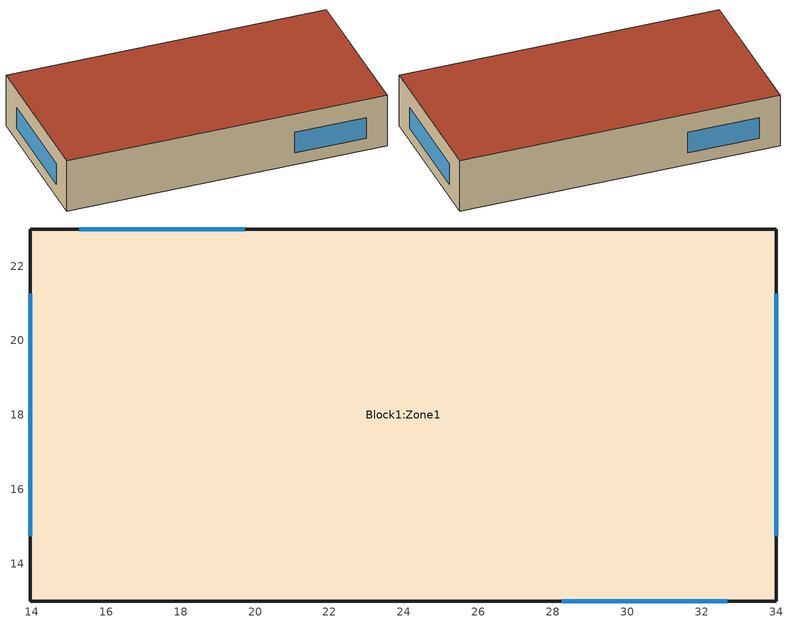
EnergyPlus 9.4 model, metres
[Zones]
Block1:Zone1
 floor ground (Project ground floor): 34,13 13.96,13 13.96,23 34,23 z0
 wall outside (Project wall): 34,13 34,23 13.96,23 13.96,13 34,13 z0:3.5
 window (Project external glazing - 1001): 34,14.75 34,21.25 / 13.96,21.25 13.96,14.75 z0.84:2.26
 window x3 (Project external glazing - 1001): 19.73,23 15.27,23 / 28.23,13 32.69,13 z0.84:2.26
 roof outside (Project flat roof): 13.96,13 34,13 34,23 13.96,23 z3.5
[Site:Location]
Python_tutorial (01-01:31-12)  (01-01:31-12): Latitude=51.15; Longitude=-0.18; Time Zone=0; Elevation {m}=62
[Site:GroundTemperature:BuildingSurface]
18, 18, 18, 18, 18, 18, 18, 18, 18, 18, 18, 18
[Site:GroundTemperature:Deep]
14, 14, 14, 14, 14, 14, 14, 14, 14, 14, 14, 14
[Site:GroundTemperature:Shallow]
14, 14, 14, 14, 14, 14, 14, 14, 14, 14, 14, 14
[Site:GroundTemperature:FCfactorMethod]
January FCfactorMethod ground temperature {C}=4.16; Februry FCfactorMethod ground temperature {C}=5.3; March FCfactorMethod ground temperature {C}=7.51; April FCfactorMethod ground temperature {C}=9.61; May FCfactorMethod ground temperature {C}=13.58; June FCfactorMethod ground temperature {C}=15.67; July FCfactorMethod ground temperature {C}=16.24; August FCfactorMethod ground temperature {C}=15.18; September FCfactorMethod ground temperature {C}=12.74; October FCfactorMethod ground temperature {C}=9.69; November FCfactorMethod ground temperature {C}=6.69; December FCfactorMethod ground temperature {C}=4.7
[Site:GroundReflectance]
0.2, 0.2, 0.2, 0.2, 0.2, 0.2, 0.2, 0.2, 0.2, 0.2, 0.2, 0.2
[Site:GroundReflectance:SnowModifier]
2, 2
[SizingPeriod:DesignDay]
Winter Design Day in Python_tutorial (01-01:31-12): Month=1; Day of Month=15; Day Type -- used for schedules=WinterDesignDay; Max Dry-Bulb {C}=-4.4; Daily Temp Range {C}=0; Humidity Condition Type=WetBulb; Wet-Bulb at Max {C}=-4.4; Barometric Pressure {N/M**2}=100582.4; Wind Speed {M/Sec}=1.2; Wind Direction {Degrees N=0, S=180}=70; Rain Indicator=No; Snow on ground indicator=No; Daylight Savings Time Indicator=No; Clearness {0.0 to 1.2} - gives no sun (but does include long wave radiant heat exchange with sky)=0
[Building]
Building: North Axis=0; Terrain=Suburbs; Loads Convergence Tolerance=.04; Temperature Convergence Tolerance=.4; Solar Distribution=MinimalShadowing; Maximum number of warmup days=100; Minimum number of warmup days=10
[Material:NoMass]
3_RVAL_3: Roughness=Rough; Resistance {m2-K/w}=.18; Thermal Emittance=0.9; Solar Absorptance=0.7; Visible Absorptance=0.7
[Construction]
Project ground floor: Urea Formaldehyde Foam_.1327, Cast Concrete_.1, Floor/Roof Screed_.07, Timber Flooring_.03
Project flat roof: Asphalt 1_.01, MW Glass Wool (rolls)_.1445, 3_RVAL_3, Plasterboard_.013
Project wall: Brickwork Outer_.1, XPS Extruded Polystyrene  - CO2 Blowing_.0795, Concrete Block (Medium)_.1, Gypsum Plastering_.013
Project external glazing - 1001: 38, 1002, 2
[WindowMaterial:Gas]
1002: Gas type (Air - Argon - Krypton - Xenon - SF6 - Custom)=Air; Thickness {m}=.013
[WindowMaterial:Glazing] Optical data type {SpectralAverage or Spectral}=SpectralAverage; Thickness {m}=.003; IR transmittance at normal incidence=0; IR emissivity: front side=.84; Conductivity {W/m-K}=.9; Dirt Correction Factor for Solar and Visible Transmittance=1
Name | Solar transmittance at normal incidence | Solar reflectance at normal incidence: front side | Solar reflectance at normal incidence: back side | Visible transmittance at normal incidence | Visible reflectance at normal incidence: front side | Visible reflectance at normal incidence: back side | IR emissivity: back side
2 | .837 | .075 | .075 | .898 | .081 | .081 | .84
38 | .74 | .09 | .1 | .82 | .11 | .12 | .2
[Material] Roughness=Rough; Thermal Emittance=0.9
Name | Thickness {m} | Conductivity {w/m-K} | Density {kg/m3} | Specific Heat {J/kg-K} | Solar Absorptance | Visible Absorptance
Urea Formaldehyde Foam_.1327 | .1327 | 0.04 | 10 | 1400 | 0.6 | 0.6
Cast Concrete_.1 | .1 | 1.13 | 2000 | 1000 | 0.6 | 0.6
Floor/Roof Screed_.07 | .07 | 0.41 | 1200 | 840 | 0.73 | 0.73
Timber Flooring_.03 | .03 | 0.14 | 650 | 1200 | 0.78 | 0.78
Asphalt 1_.01 | .01 | 0.7 | 2100 | 1000 | 0.85 | 0.9
MW Glass Wool (rolls)_.1445 | .1445 | 0.04 | 12 | 840 | 0.6 | 0.6
Plasterboard_.013 | .013 | 0.25 | 2800 | 896 | 0.5 | 0.5
Brickwork Outer_.1 | .1 | 0.84 | 1700 | 800 | 0.7 | 0.7
XPS Extruded Polystyrene  - CO2 Blowing_.0795 | .0795 | 0.034 | 35 | 1400 | 0.6 | 0.6
Concrete Block (Medium)_.1 | .1 | 0.51 | 1400 | 1000 | 0.6 | 0.6
Gypsum Plastering_.013 | .013 | 0.4 | 1000 | 1000 | 0.5 | 0.5
[Zone]
Block1:Zone1: Relative North (to building)=0; Zone Type=1; Zone multiplier=1; Zone volume=640.7394; Floor Area=183.0684; Zone inside convection algorithm=TARP; Part Of Total Floor Area=Yes
[ZoneInfiltration:DesignFlowRate]
Block1:Zone1 Infiltration: Zone=Block1:Zone1; Infiltration SCHEDULE=On; Design Volume Flow Rate calculation method=Flow/zone; Design Volume Flow Rate (m3/s)=.124588; Constant Term Coefficient=1; Temperature Term Coefficient=0; Velocity Term Coefficient=0; Velocity Squared Term Coefficient=0
[DesignSpecification:OutdoorAir]
Block1:Zone1: Outdoor Air Method=Flow/Zone; Outdoor Air Flow per Person {m3/s}=0; Outdoor Air Flow per Zone Floor Area {m3/s-m2}=0; Outdoor Air Flow per Zone {m3/s}=0.203206; Outdoor Air Flow Air Changes per Hour=0; Outdoor Air Flow Rate Fraction Schedule=On 24/7
[ZoneControl:Thermostat]
Block1:Zone1 Thermostat: Block1:Zone1, Zone Control Type Sched, ThermostatSetpoint:DualSetpoint, Dual Setpoint - Zone Block1:Zone1
[ThermostatSetpoint:DualSetpoint]
Dual Setpoint - Zone Block1:Zone1: Block1:Zone1 Heating Setpoint Schedule, Block1:Zone1 Cooling SP Sch
[Zone equipment]
Block1:Zone1: Block1:Zone1 Ideal Loads Air
[ZoneHVAC:IdealLoadsAirSystem]
Block1:Zone1 Ideal Loads Air: Maximum Heating Supply Air Temperature {C}=50; Minimum Cooling Supply Air Temperature {C}=40; Maximum Heating Supply Air Humidity Ratio {kg-H2O/kg-air}=0.001; Minimum Cooling Supply Air Humidity Ratio {kg-H2O/kg-air}=0.01; Heating Limit=NoLimit; Maximum Cooling Air Flow Rate {m3/s}=0; Heating Availability Schedule=Block1:Zone1 Heating Availability Sch; Cooling availability schedule=Block1:Zone1 Cooling Availability Sch; Dehumidification Control Type=None; Humidification Control Type=None; Design Specification Outdoor Air Object=Block1:Zone1; Outdoor Air Economizer Type=NoEconomizer
[Schedule:Compact]
On; On 24/7: Any Number, Through: 12/31, For: AllDays, Until: 24:00, 1
Block1:Zone1 Heating Setpoint Schedule: Any Number, Through: 3/31, For: Weekdays SummerDesignDays, Until: 24:00, 22, For: WinterDesignDays, Until: 24:00, 22, For: AllOtherDays, Until: 24:00, 22, Through: 9/30, For: Weekdays Weekends SummerDesignDays, Until: 24:00, 0, For: WinterDesignDays, Until: 24:00, 22, For: AllOtherDays, Until: 24:00, 0, Through: 12/31, For: Weekdays SummerDesignDays, Until: 24:00, 22, For: WinterDesignDays, Until: 24:00, 22, For: AllOtherDays, Until: 24:00, 22
Block1:Zone1 Heating Availability Sch: Any Number, Through: 12/31, For: Weekdays SummerDesignDays, Until: 24:00, 1, For: WinterDesignDays, Until: 24:00, 1, For: AllOtherDays, Until: 24:00, 1
Block1:Zone1 Cooling SP Sch: Any Number, Through: 3/31, For: Weekdays SummerDesignDays, Until: 24:00, 99, For: WinterDesignDays, Until: 24:00, 99, For: AllOtherDays, Until: 24:00, 99, Through: 9/30, For: Weekdays SummerDesignDays, Until: 24:00, 0, For: WinterDesignDays, Until: 24:00, 99, For: AllOtherDays, Until: 24:00, 0, Through: 12/31, For: Weekdays SummerDesignDays, Until: 24:00, 99, For: WinterDesignDays, Until: 24:00, 99, For: AllOtherDays, Until: 24:00, 99
Block1:Zone1 Cooling Availability Sch: Any Number, Through: 12/31, For: Weekdays Weekends SummerDesignDays, Until: 24:00, 0, For: WinterDesignDays, Until: 24:00, 0, For: AllOtherDays, Until: 24:00, 0
[Schedule:Day:Hourly]
Summer Control Type Day Sch; Winter Control Type Day Sch: Control Type, 4, 4, 4, 4, 4, 4, 4, 4, 4, 4, 4, 4, 4, 4, 4, 4, 4, 4, 4, 4, 4, 4, 4, 4
[Schedule:Week:Daily]
Summer Control Type Week Sch: Summer Control Type Day Sch, Summer Control Type Day Sch, Summer Control Type Day Sch, Summer Control Type Day Sch, Summer Control Type Day Sch, Summer Control Type Day Sch, Summer Control Type Day Sch, Summer Control Type Day Sch, Summer Control Type Day Sch, Summer Control Type Day Sch, Summer Control Type Day Sch, Summer Control Type Day Sch
Winter Control Type Week Sch: Winter Control Type Day Sch, Winter Control Type Day Sch, Winter Control Type Day Sch, Winter Control Type Day Sch, Winter Control Type Day Sch, Winter Control Type Day Sch, Winter Control Type Day Sch, Winter Control Type Day Sch, Winter Control Type Day Sch, Winter Control Type Day Sch, Winter Control Type Day Sch, Winter Control Type Day Sch
[Schedule:Year]
Zone Control Type Sched: Control Type, Winter Control Type Week Sch, 1, 1, 3, 31, Summer Control Type Week Sch, 4, 1, 9, 30, Winter Control Type Week Sch, 10, 1, 12, 31
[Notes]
Geometry convention template : External measurements
Zone geometry and surface areas : 2-Outer
Zone volume calculation method : 1-Inner
Zone floor area calculation method : 1-Inner
Window to wall ratio method : 1-Inner
